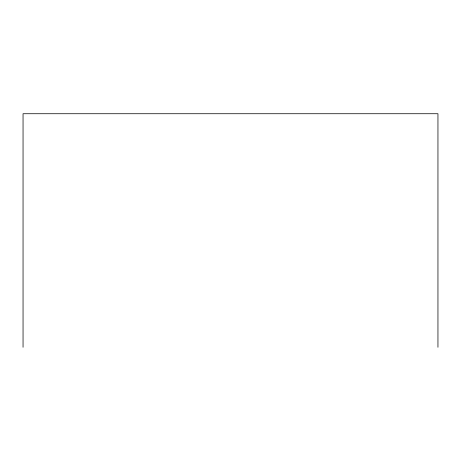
<?xml version="1.0" encoding="UTF-8"?>
<svg xmlns="http://www.w3.org/2000/svg" width="461" height="461" viewBox="0 0 461 461"><rect width="100%" height="100%" fill="white"/><g stroke="black" fill="none" stroke-linecap="round" stroke-linejoin="round"><path stroke-width="0.69" d="M437.95 347.271L437.95 113.729L23.05 113.729L23.05 347.271"/></g></svg>
